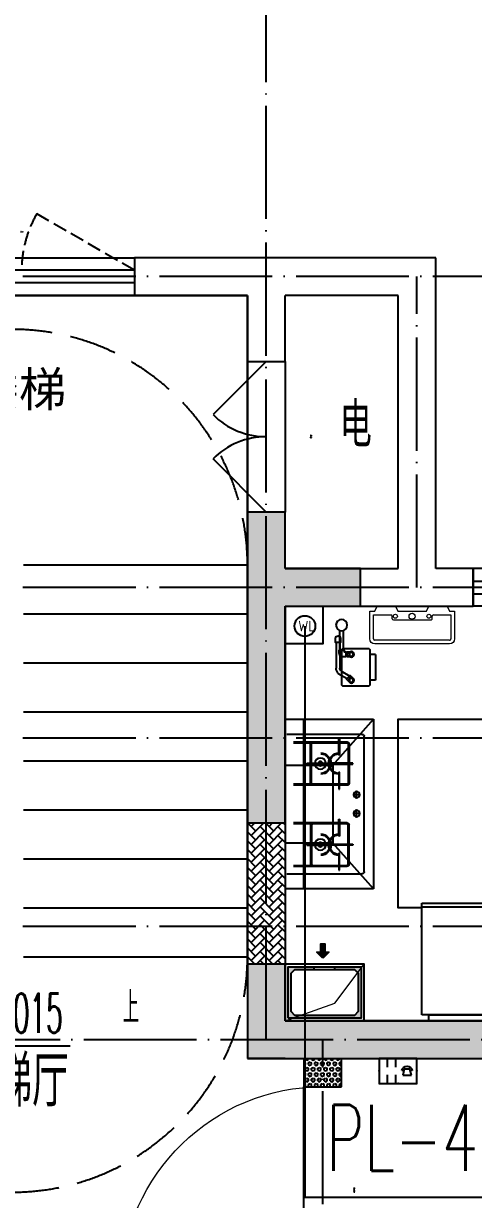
# Model space of a CAD drawing. Extents: x 27938 to 1507990, y 110129 to 923079.
# Drawn here: x 865527 to 867918, y 448683 to 454925 of the extents above; entities that cross this region are included whole.
import ezdxf
from ezdxf.enums import TextEntityAlignment as Align

# ---------------------------------------------------------------- set-up
doc = ezdxf.new("R2010")
doc.units = 0
doc.header["$LTSCALE"] = 1000
doc.header["$MEASUREMENT"] = 0
doc.linetypes.add('DASH', pattern=[0.35, 0.25, -0.1])
doc.linetypes.add('DOTE', pattern=[2.4200000000000004, 2, -0.2, 0.02, -0.2])
for name, color, linetype in [('AH-FURNITURE', 1, 'Continuous'), ('COLUMN', 9, 'Continuous'), ('DIM_ELEV', 3, 'Continuous'), ('DIM_SYMB', 3, 'Continuous'), ('DIM_餐饮排水', 31, 'Continuous'), ('DOTE', 1, 'Continuous'), ('EQUIP-安防', 3, 'Continuous'), ('IP-bath&kitchen-JOHNSON', 4, 'Continuous'), ('LVTRY', 6, 'Continuous'), ('PUB_HATCH', 8, 'Continuous'), ('PUB_TEXT', 4, 'Continuous'), ('STAIR', 2, 'Continuous'), ('VPIPE-中水', 122, 'Continuous'), ('VPIPE-餐饮排水', 41, 'P'), ('WALL', 9, 'Continuous'), ('WINDOW', 4, 'Continuous'), ('WINDOW_TEXT', 7, 'Continuous'), ('保温', 6, 'Continuous'), ('建筑-排气道', 9, 'Continuous')]:
    doc.layers.add(name, color=color, linetype=linetype)
doc.layers.add('平面-空调预留孔', color=173, linetype='Continuous', lineweight=15)
doc.layers.add('立面-洞口示意', color=152, linetype='Continuous', lineweight=13)
doc.styles.add('_TCH_DIM', font='SIMPLEX.shx', dxfattribs={"width": 0.7, "bigfont": 'GBCBIG.shx'})
doc.styles.add('_TCH_WINDOW', font='SIMPLEX.shx', dxfattribs={"width": 0.7, "height": 3.5, "bigfont": 'GBCBIG.shx'})
doc.styles.add('_TEL_DIM', font='SIMPLEX', dxfattribs={"width": 0.8, "height": 3.5, "bigfont": 'HZTXT'})
doc.styles.add('_TWT_SERIAL', font='SIMPLEX', dxfattribs={"width": 0.8, "height": 3.5, "bigfont": 'HZTXT'})
doc.styles.add('DIM_FONT', font='SIMPLEX.shx', dxfattribs={"width": 0.56})
doc.styles.get("Standard").update_dxf_attribs({"font": 'gbenor.shx', "bigfont": 'gbcbig.shx'})
doc.styles.add('黑体', font='simhei.ttf')
doc.linetypes.add('P', pattern='A,3,-0.2,["P",Standard,S=0.25,R=0,X=-0.1,Y=-0.115],-0.2', length=3.4)

# ---------------------------------------------------------------- blocks, each defined once
blk = doc.blocks.new('GDGDGDSDA')
at = {"layer": 'DOTE', "color": 0, "linetype": 'DOTE', "ltscale": 0.3}
for p, q in [((458234.8193122006, 370058.6020862635), (458234.8193122008, 376108.3318260653)), ((471334.8193115436, 374108.3318260653), (417334.819312298, 374108.3318260653)), ((459034.8193122006, 372458.3318262678), (459034.8193122008, 374108.3318260652)), ((471334.8193115436, 372458.3318262678), (417334.819312298, 372458.3318262678)), ((471334.8193115436, 371658.3318203397), (417334.819312298, 371658.3318203398)), ((471334.8193115436, 370658.3318268224), (417334.819312298, 370658.3318268225)), ((417334.819312298, 370058.602097323), (471334.8193115436, 370058.6020517343)), ((458534.8200549022, 368458.3318260834), (458534.8200551667, 370058.3318260844))]:
    blk.add_line(p, q, dxfattribs=at)
blk = doc.blocks.new('rtyg7uyhg')
at = {"layer": 'LVTRY', "color": 0}
for p, q in [((193590.3031336021, 45458.1133254503), (193590.3030643982, 45069.47696181395)), ((194234.6213208837, 45488.79502889935), (193620.9849572473, 45488.79513816872)), ((194265.3030643982, 45069.47684161765), (194265.3031336021, 45458.113205254)), ((193682.3485790417, 45406.97694542356), (193887.8216881326, 45406.97690883528)), ((193896.3984467548, 45429.87059594441), (193857.5823896687, 45326.26016876537)), ((193875.2965560293, 45316.03289288385), (193945.6178257855, 45401.45376218002)), ((193925.7802168131, 45440.40881343969), (193940.0533153456, 45432.16822680717)), ((194111.8940335871, 45406.97686893496), (194173.2576699507, 45406.97685800815)), ((193620.9848935069, 45130.84059271414), (193620.9849317512, 45345.61331998683)), ((193857.5823896687, 45326.26016876537), (193875.2965560293, 45316.03289288385)), ((194009.6212953876, 45345.61325078298), (194009.6212571432, 45130.84052351015)), ((194050.5303480524, 45130.84051622554), (194050.5303862967, 45345.61324349836)), ((194234.6212953876, 45345.61321071758), (194234.6212571432, 45130.84048344476)), ((193948.2576098526, 45069.47689807355), (193682.3485189436, 45069.47694542356)), ((194173.2576098526, 45069.47685800816), (194111.893973489, 45069.47686893508)), ((193620.9848771165, 45038.79513816872), (194234.621240753, 45038.79502889935))]:
    blk.add_line(p, q, dxfattribs=at)
for centre, radius in [((193866.4394935961, 45437.65873082454), 20.45454545454545), ((193989.1667663234, 45437.6587089707), 20.45454545454545), ((194070.9849481416, 45437.65869440146), 20.45454545454545), ((193815.3030944472, 45238.22692174855), 25.56818181818182), ((194137.4621853563, 45238.2268643822), 25.56818181818182)]:
    blk.add_circle(centre, radius, dxfattribs=at)
for centre, radius, start, end in [((193620.9849517839, 45458.11331998683), 30.68181818181818, 89.99998979807194, 179.9999897972382), ((193915.5529409315, 45422.69466753349), 20.45454545454545, 59.99998980057491, 159.4623117970261), ((194234.6213154203, 45458.11321071746), 30.68181818181818, 359.9999897972382, 89.99998979807194), ((193682.3485681149, 45345.61330905991), 61.36363636363636, 89.99998979807194, 179.9999897972382), ((193929.8260394641, 45414.45408090108), 20.45454545454545, 320.5376677968172, 59.99998980057491), ((193948.2576590239, 45345.6132617099), 61.36363636363636, 359.9999897972382, 89.99998979807194), ((194111.8940226603, 45345.61323257144), 61.36363636363636, 89.99998979807194, 179.9999897972382), ((194173.2576590239, 45345.6132216445), 61.36363636363636, 359.9999897972382, 89.99998979807194), ((193682.3485298705, 45130.84058178721), 61.36363636363636, 179.9999897972382, 269.9999897980719), ((193948.2576207797, 45130.8405344372), 61.36363636363636, 269.9999897980719, 359.9999897972382), ((194111.893984416, 45130.84050529861), 61.36363636363636, 179.9999897972382, 269.9999897980719), ((194173.2576207797, 45130.84049437181), 61.36363636363636, 269.9999897980719, 359.9999897972382), ((193620.9848825799, 45069.47695635049), 30.68181818181818, 179.9999897972382, 269.9999897980719), ((194234.6212462163, 45069.47684708112), 30.68181818181818, 269.9999897980719, 359.9999897972382)]:
    blk.add_arc(centre, radius, start, end, dxfattribs=at)
at = {"layer": 'LVTRY', "color": 0, "style": 'DIM_FONT', "width": 0.8, "flags": 9}
for tag in ['XSIZE', 'YSIZE']:
    blk.add_attdef(tag, (193927.8031388824, 45487.7665121054), '', height=0.5, rotation=89.99998979807198, dxfattribs=at)
blk = doc.blocks.new('A$C60D053AF')
at = {"layer": 'AH-FURNITURE', "color": 0}
for p, q in [((232.5000007597264, -89.99999966996256), (128.2842720070621, -89.99999966996256)), ((232.5000007597264, -109.9999996698461), (128.2842720075278, -109.9999996699626)), ((192.50000075961, -70.99998518347275), (327.5735938884318, -70.99998518347275)), ((192.50000075961, -90.99998518347275), (327.5735938884318, -90.99998518347275)), ((245.0000007597264, -129.4999851834727), (245.0000007597264, -122.4999996698461)), ((265.0000007597264, -129.4999851834727), (265.0000007597264, -122.4999996698461)), ((341.7157295121578, -96.85784955974668), (370.0190303710988, -143.1611504186876)), ((355.8578651358839, -82.71571393602062), (384.1611659948248, -129.0190147949615)), ((255.0000007597264, -280.9999851834727), (255.0000007597264, -250.9999851834727)), ((255.0000007597264, -280.9999851834727), (393.0000007597264, -280.9999851834727)), ((393.0000007597264, -280.9999851834727), (393.0000007597264, -250.9999851834727))]:
    blk.add_line(p, q, dxfattribs=at)
for points in [[(170.00000075961, -67.99998518347275, 1), (170.00000075961, -93.99998518358916), (192.50000075961, -93.99998518347275), (192.50000075961, -67.99998518347275)], [(234.0000007597264, -250.9999851834727), (414.0000007597264, -250.9999851834727, 0.4142135623730951), (424.0000007597264, -240.9999851834727), (424.0000007597264, -110.9999851834727, 0.4142135623730951), (414.0000007597264, -100.9999851834727), (234.0000007597264, -100.9999851834727, 0.4142135623730951), (224.0000007597264, -110.9999851834727), (224.0000007597264, -240.9999851834727, 0.4142135623730951)], [(268.0000007597264, -122.4999996698461), (268.0000007597264, -106.9999996698461, 0.4142135623724265), (248.0000007597264, -86.99999966984615), (232.5000007597264, -86.99999966984615), (232.50000075961, -112.9999996698461), (242.0000007597264, -112.9999996698461), (242.0000007597264, -122.4999996698461)], [(242.0000007597264, -151.9999851834727, 1), (268.0000007597264, -151.9999851834727), (268.0000007597264, -129.4999851834727), (242.0000007597264, -129.4999851834727)], [(383.8076126043452, -161.1923733388539, 1), (402.192388915224, -142.8075970279751), (386.2824863384012, -126.8976944513852), (367.8977100276388, -145.282470762264)]]:
    blk.add_lwpolyline(points, format="xyb", close=True, dxfattribs=at)
for centre, radius in [((100.0000007598428, -99.99999967066105), 30), ((255.0000007597264, -151.9999851834727), 15), ((255.0000007597264, -151.9999851834727), 10), ((393.0000007597264, -151.9999851834727), 15), ((393.0000007597264, -151.9999851834727), 10)]:
    blk.add_circle(centre, radius, dxfattribs=at)
for radius in [40, 20]:
    blk.add_arc((327.5735938884318, -110.9999851834727), radius, 45, 90, dxfattribs=at)
blk = doc.blocks.new('A-Kitchen-7')
at = {"layer": 'LVTRY', "color": 0}
for p, q in [((-518.6581278588565, 779.725278688129), (-7.244008776673581, 834.3051076843403)), ((-3.585880917788018, 810.5855355854728), (-515, 756.005706589378)), ((-29.12075551546877, 766.9560861630598), (-35.20590834700852, 806.4126680237241)), ((-7.244008776673581, 834.3051076843403), (-3.585880917788018, 810.5855355854728)), ((-515, 756.005706589378), (-518.6581278588565, 779.725278688129)), ((515, 756.005706589378), (-515, 756.005706589378)), ((-515, 756.005706589378), (-515, 40)), ((-485.6368437646597, 760.5342107040924), (-484.9384396369278, 756.005706589378)), ((-29.12075551543967, 766.9560861630598), (-112.0975807690556, 756.005706589378)), ((515, 780), (-5.820766091346741e-11, 780)), ((0, 756.005706589378), (-5.820766091346741e-11, 780)), ((515, 756.005706589378), (515, 780)), ((515, 40), (515, 756.005706589378)), ((-515, 40), (515, 40))]:
    blk.add_line(p, q, dxfattribs=at)
blk.add_lwpolyline([(-468.9430810984049, 40), (-468.9430810984049, 0), (468.9430810984049, 0), (468.9430810984632, 40)], close=True, dxfattribs=at)
blk = doc.blocks.new('*U41')
h = blk.add_hatch(color=0)
h.set_gradient(color1=(0, 0, 255), rotation=180, tint=1)
h.paths.add_polyline_path([(3.524958103184869e-15, -2.819966482547906e-15), (-6.350000000000009, -6.349999999999992), (-6.350000000000001, -2.159000000000014), (-15, -2.158999999999999), (-14.99999999999999, 2.159000000000044), (-6.349999999999993, 2.159000000000029), (-6.349999999999985, 6.350000000000009)])
at = {"color": 0, "linetype": 'Continuous'}
blk.add_lwpolyline([(3.524958103184869e-15, -2.819966482547906e-15), (-6.350000000000009, -6.349999999999992), (-6.350000000000001, -2.159000000000014), (-15, -2.158999999999999), (-14.99999999999999, 2.159000000000044), (-6.349999999999993, 2.159000000000029), (-6.349999999999985, 6.350000000000009)], close=True, dxfattribs=at)
blk = doc.blocks.new('sgrsefv')
at = {"layer": 'PUB_HATCH'}
blk.add_hatch(color=0, dxfattribs=at).paths.add_polyline_path([(1112933.294422049, 840916.328306399), (1112933.294422049, 840646.328306399), (1113073.294422049, 840646.328306399), (1113073.294422049, 840661.328306399), (1112968.294422049, 840661.328306399), (1112948.294422049, 840681.328306399), (1112948.294422049, 840881.328306399), (1112968.294422049, 840901.328306399), (1113288.294422049, 840901.328306399), (1113308.294422049, 840881.328306399), (1113308.294422049, 840681.328306399), (1113288.294422049, 840661.328306399), (1113183.294422049, 840661.328306399), (1113183.294422049, 840646.328306399), (1113323.294422049, 840646.328306399), (1113323.294422049, 840916.328306399)])
at = {"layer": 'LVTRY', "color": 0}
for p, q in [((1113073.294422049, 840661.328306399), (1113073.294422049, 840646.328306399)), ((1113183.294422049, 840661.328306399), (1113183.294422049, 840646.328306399))]:
    blk.add_line(p, q, dxfattribs=at)
for points in [[(1112918.294422049, 840931.328306399), (1113338.294422049, 840931.328306399), (1113338.294422049, 840631.328306399), (1112918.294422049, 840631.328306399)], [(1112933.294422049, 840916.328306399), (1113323.294422049, 840916.328306399), (1113323.294422049, 840646.328306399), (1112933.294422049, 840646.328306399)], [(1113288.294422049, 840661.328306399), (1112968.294422049, 840661.328306399), (1112948.294422049, 840681.328306399), (1112948.294422049, 840881.328306399), (1112968.294422049, 840901.328306399), (1113288.294422049, 840901.328306399), (1113308.294422049, 840881.328306399), (1113308.294422049, 840681.328306399), (1113288.294422049, 840661.328306399)]]:
    blk.add_lwpolyline(points, close=True, dxfattribs=at)
at = {"layer": '立面-洞口示意', "color": 0}
blk.add_lwpolyline([(1112918.294422049, 840931.328306399), (1113181.846359163, 840837.3789231421), (1113338.294422049, 840631.328306399)], dxfattribs=at)
at = {"layer": '建筑-排气道', "color": 8, "xscale": -5, "yscale": 5, "zscale": 5, "rotation": 270}
blk.add_blockref('*U41', (1113118.391369574, 840599.0160356248), dxfattribs=at)
blk = doc.blocks.new('FRSDFDGDGDRGDR')
at = {"layer": '平面-空调预留孔', "color": 0}
for p, q in [((699612.3179923807, 775043.9561356568), (699612.3179923807, 775441.1561356868)), ((699618.9179923869, 775447.756135683), (699746.3179923192, 775447.756135683)), ((699746.3179923192, 775447.756135683), (699746.3179923192, 775355.3561357355)), ((699719.9179922946, 775342.156135743), (699719.9179922946, 775142.9561356006)), ((699726.5179923008, 775348.7561357393), (699739.7179923131, 775348.7561357393)), ((699726.5179923008, 775136.3561356043), (699739.7179923131, 775136.3561356043)), ((699746.3179923192, 775129.7561356081), (699746.3179923192, 775037.3561356605)), ((699746.3179923192, 775037.3561356605), (699618.9179923869, 775037.3561356605))]:
    blk.add_line(p, q, dxfattribs=at)
blk.add_lwpolyline([(699766.1179923377, 775166.7161355871), (699792.5179923623, 775153.5161355946), (699792.5179923623, 775057.1561356493), (699766.1179923377, 775043.9561356568), (699766.1179923377, 775017.5561356718), (699618.9179923869, 775017.5561356718, -0.4142135623730951), (699592.5179923623, 775043.9561356568), (699592.5179923623, 775441.1561356868, -0.4142135623730951), (699618.9179923869, 775467.5561356718), (699766.1179923377, 775467.5561356718), (699766.1179923377, 775441.1561356868), (699792.5179923623, 775427.9561356943), (699792.5179923623, 775331.596135749), (699766.1179923377, 775318.3961357565)], format="xyb", close=True, dxfattribs=at)
for centre, radius in [((699739.7179923131, 775331.596135749), 10.55999999400228), ((699739.7179923131, 775243.1561357992), 15.83999999100342), ((699739.7179923131, 775153.5161355946), 10.55999999400228)]:
    blk.add_circle(centre, radius, dxfattribs=at)
for centre, radius, start, end in [((699618.917992382, 775441.1561356819), 6.600000001199078, 89.99999995997936, 179.9999999533093), ((699726.5179922959, 775342.1561357381), 6.600000001199078, 89.99999995997936, 179.9999999533093), ((699739.717992318, 775355.3561357405), 6.600000001206354, 269.9999999599793, 359.9999999533093), ((699726.5179922959, 775142.9561356056), 6.600000001199078, 180.0000000400206, 270.0000000533608), ((699739.717992318, 775129.7561356032), 6.600000001206354, 4.002063966804346e-08, 90.00000005336085), ((699618.917992382, 775043.9561356618), 6.600000001199078, 180.0000000400206, 270.0000000533608)]:
    blk.add_arc(centre, radius, start, end, dxfattribs=at)
blk = doc.blocks.new('GDGDRGDRGRD')
at = {"layer": 'LVTRY', "color": 0}
for p, q in [((430080.5498987493, 371515.3769317719), (429864.6097976839, 371758.3326651105)), ((430334.8192843065, 371758.3326651105), (429864.6097976839, 371758.3326651105)), ((429864.6097976839, 371758.3326651105), (429864.6097976839, 370858.3326651105)), ((430234.8192843063, 370858.3326651105), (430234.8192843063, 371758.3326651105)), ((429914.8192843065, 370948.3326651105), (429914.8192843065, 371668.3326651105)), ((429924.8192843065, 371678.3326651105), (430324.8192843065, 371678.3326651106)), ((430045.069284306, 371658.3326651107), (430045.069284306, 371568.3326651106)), ((430049.569284306, 371658.3326651107), (430045.069284306, 371658.3326651107)), ((430049.569284306, 371568.3326651106), (430049.569284306, 371658.3326651107)), ((430234.8192843063, 371668.3326651106), (430234.819284306, 370948.3326651105)), ((429994.8192843065, 371628.3326651106), (429994.8192843065, 371418.3326651106)), ((429999.8192843065, 371628.3326651106), (429999.8192843065, 371418.3326651106)), ((430289.8192843065, 371638.3326651107), (430004.8192843065, 371638.3326651106)), ((430289.8192843065, 371633.3326651107), (430004.8192843065, 371633.3326651106)), ((430194.8192843063, 371418.3326651106), (430194.8192843063, 371628.3326651107)), ((430199.8192843063, 371418.3326651106), (430199.8192843063, 371628.3326651107)), ((430045.069284306, 371568.3326651106), (430049.569284306, 371568.3326651106)), ((429974.8192843067, 371525.5826651108), (430102.3192843067, 371525.5826651108)), ((429974.8192843067, 371521.0826651108), (429974.8192843067, 371525.5826651108)), ((430102.3192843067, 371521.0826651108), (429974.8192843067, 371521.0826651108)), ((430045.069284306, 371388.3326651105), (430045.069284306, 371478.3326651106)), ((430045.069284306, 371478.3326651106), (430049.569284306, 371478.3326651106)), ((430049.569284306, 371478.3326651106), (430049.569284306, 371388.3326651105)), ((430334.8192843065, 371515.3769317719), (430080.5498987493, 371515.3769317719)), ((430080.5498987493, 371515.3769317719), (430080.5498987493, 371100.2783888946)), ((430219.819284306, 371525.5826651108), (430092.319284306, 371525.5826651108)), ((430092.319284306, 371525.5826651108), (430092.319284306, 371521.0826651108)), ((430092.319284306, 371521.0826651108), (430219.819284306, 371521.0826651108)), ((430102.3192843067, 371525.5826651108), (430102.3192843067, 371521.0826651108)), ((430219.819284306, 371521.0826651108), (430219.819284306, 371525.5826651108)), ((430234.8192843063, 371100.2783888946), (430234.8192843063, 371515.3769317719)), ((430004.8192843065, 371413.3326651106), (430289.8192843065, 371413.3326651106)), ((430004.8192843065, 371408.3326651106), (430289.8192843065, 371408.3326651106)), ((429935.4224806934, 371358.3326651105), (429974.2160879209, 371358.3326651105)), ((429954.8192843065, 371338.9358614974), (429954.8192843065, 371377.7294687249)), ((430049.569284306, 371388.3326651105), (430045.069284306, 371388.3326651105)), ((429954.8192843065, 371238.9358614974), (429954.8192843065, 371277.7294687249)), ((429935.4224806934, 371258.3326651105), (429974.2160879209, 371258.3326651105)), ((430045.069284306, 371228.3326651105), (430045.069284306, 371138.3326651105)), ((430049.569284306, 371228.3326651105), (430045.069284306, 371228.3326651105)), ((430049.569284306, 371138.3326651105), (430049.569284306, 371228.3326651105)), ((429994.8192843065, 370988.3326651105), (429994.8192843065, 371198.3326651105)), ((429999.8192843065, 370988.3326651105), (429999.8192843065, 371198.3326651105)), ((430004.8192843065, 371208.3326651105), (430289.8192843065, 371208.3326651105)), ((430004.8192843065, 371203.3326651105), (430289.8192843065, 371203.3326651105)), ((430194.8192843063, 371198.3326651105), (430194.8192843063, 370988.3326651104)), ((430199.8192843063, 371198.3326651105), (430199.8192843063, 370988.3326651104)), ((429864.6097976839, 370858.3326651105), (430080.5498987493, 371100.2783888946)), ((430102.3192843067, 371095.5826651102), (429974.8192843067, 371095.5826651102)), ((429974.8192843067, 371095.5826651102), (429974.8192843067, 371091.0826651102)), ((429974.8192843067, 371091.0826651102), (430102.3192843067, 371091.0826651102)), ((430045.069284306, 371138.3326651105), (430049.569284306, 371138.3326651105)), ((430080.5498987493, 371100.2783888946), (430334.8192843065, 371100.2783888946)), ((430092.319284306, 371091.0826651102), (430092.319284306, 371095.5826651102)), ((430092.319284306, 371095.5826651102), (430219.819284306, 371095.5826651102)), ((430219.819284306, 371091.0826651102), (430092.319284306, 371091.0826651102)), ((430102.3192843067, 371091.0826651102), (430102.3192843067, 371095.5826651102)), ((430219.819284306, 371095.5826651102), (430219.819284306, 371091.0826651102)), ((430045.069284306, 370958.3326651105), (430045.069284306, 371048.3326651105)), ((430045.069284306, 371048.3326651105), (430049.569284306, 371048.3326651105)), ((430049.569284306, 371048.3326651105), (430049.569284306, 370958.3326651105)), ((430289.8192843065, 370983.3326651104), (430004.8192843065, 370983.3326651105)), ((430289.8192843065, 370978.3326651104), (430004.8192843065, 370978.3326651105)), ((430324.8192843063, 370938.3326651105), (429924.8192843065, 370938.3326651105)), ((430049.569284306, 370958.3326651105), (430045.069284306, 370958.3326651105)), ((429864.6097976839, 370858.3326651105), (430334.8192843065, 370858.3326651105))]:
    blk.add_line(p, q, dxfattribs=at)
blk.add_lwpolyline([(429608.8200653884, 370758.3318186465), (429734.819284306, 370758.3318186465), (429734.8192843065, 371758.3324083135), (427634.8193110233, 371758.3326651104)], dxfattribs=at)
for centre, radius in [((430147.3192843065, 371523.3326651106), 29.7), ((430147.3192843065, 371523.3326651106), 11.7), ((429954.8192843065, 371358.3326651105), 16.99680361435897), ((429954.8192843065, 371258.3326651105), 16.99680361435897), ((430147.3192843065, 371093.3326651105), 29.7), ((430147.3192843065, 371093.3326651105), 11.7)]:
    blk.add_circle(centre, radius, dxfattribs=at)
for centre, radius, start, end in [((429924.8192843065, 371668.3326651105), 10, 90, 180), ((430224.8192843063, 371668.3326651106), 10, 0, 90), ((430004.8192843065, 371628.3326651106), 10, 90, 180), ((430004.8192843065, 371628.3326651106), 5, 90, 180), ((430189.8192843063, 371628.3326651107), 10, 0, 90), ((430189.8192843063, 371628.3326651107), 5, 0, 90), ((430047.3192843063, 371523.3326651106), 56.7, 2.274239184178576, 87.72576081585424), ((430047.3192843063, 371523.3326651106), 52.2, 2.470411041650347, 87.52958895835897), ((430147.3192843065, 371523.3326651106), 56.7, 92.27423918414576, 177.7257608158206), ((430147.3192843065, 371523.3326651106), 52.2, 92.47041104164106, 177.5295889583496), ((430047.3192843063, 371523.3326651106), 56.7, 272.2742391841458, 357.7257608158206), ((430047.3192843063, 371523.3326651106), 52.2, 272.4704110416411, 357.5295889583505), ((430147.3192843065, 371523.3326651106), 56.7, 182.2742391841786, 267.7257608158542), ((430147.3192843065, 371523.3326651106), 52.2, 182.4704110416495, 267.5295889583589), ((430004.8192843065, 371418.3326651106), 10, 180, 270), ((430004.8192843065, 371418.3326651106), 5, 180, 270), ((430189.8192843063, 371418.3326651106), 5, 270, 0), ((430189.8192843063, 371418.3326651106), 10, 270, 0), ((430004.8192843065, 371198.3326651105), 10, 90, 180), ((430004.8192843065, 371198.3326651105), 5, 90, 180), ((430189.8192843063, 371198.3326651105), 10, 0, 90), ((430189.8192843063, 371198.3326651105), 5, 0, 90), ((430047.3192843063, 371093.3326651105), 56.7, 2.274239184178576, 87.72576081585424), ((430047.3192843063, 371093.3326651105), 52.2, 2.470411041650347, 87.52958895835897), ((430047.3192843063, 371093.3326651105), 56.7, 272.2742391841458, 357.7257608158206), ((430047.3192843063, 371093.3326651105), 52.2, 272.4704110416411, 357.5295889583505), ((430147.3192843065, 371093.3326651105), 56.7, 92.27423918414576, 177.7257608158206), ((430147.3192843065, 371093.3326651105), 56.7, 182.2742391841786, 267.7257608158542), ((430147.3192843065, 371093.3326651105), 52.2, 92.47041104164106, 177.5295889583496), ((430147.3192843065, 371093.3326651105), 52.2, 182.4704110416495, 267.5295889583589), ((430004.8192843065, 370988.3326651105), 10, 180, 270), ((430004.8192843065, 370988.3326651105), 5, 180, 270), ((430189.8192843063, 370988.3326651104), 5, 270, 0), ((430189.8192843063, 370988.3326651104), 10, 270, 0), ((429924.8192843065, 370948.3326651105), 10, 180, 270), ((430224.819284306, 370948.3326651105), 10, 270, 0)]:
    blk.add_arc(centre, radius, start, end, dxfattribs=at)
at = {"color": 8, "xscale": -1, "rotation": 270}
blk.add_blockref('FRSDFDGDGDRGDR', (-345582.7355588751, -327434.1861710575), dxfattribs=at)
at = {"color": 8}
for name, p, rotation in [('A$C60D053AF', (430134.8190180612, 372358.3312170932), 270), ('sgrsefv', (1543253.11384424, 1211089.928272285), 180)]:
    blk.add_blockref(name, p, dxfattribs=dict(at, rotation=rotation))
at = {"color": 8, "xscale": -1}
blk.add_blockref('rtyg7uyhg', (622599.6224451121, 326769.5373516738), dxfattribs=at)
at = {"layer": 'LVTRY', "color": 8, "extrusion": (0, 0, -1), "xscale": -0.7999999999883585, "yscale": 0.7999999999883585, "zscale": -0.7999999999883585}
blk.add_blockref('A-Kitchen-7', (-429196.8200653944, 370158.6015610829), dxfattribs=at)
blk = doc.blocks.new('GFDGFSDFGD')
at = {"layer": 'PUB_HATCH'}
for points in [[(459616.6248536643, 374623.7242225614), (460016.6248529807, 374623.7242225614), (460016.6248529807, 374823.7242225614), (459616.6248529807, 374823.7242225614), (459616.6248533645, 375123.7248241485), (459416.6248537279, 375123.7248241486), (459416.6248539787, 373473.7248243818), (459616.6248536407, 373473.7248243819)], [(461416.8400053843, 372423.1719372816), (461216.6233545418, 372423.9946691427), (459616.624696587, 372423.9929713549), (459616.6249342076, 372723.9945463392), (459416.6253290299, 372723.9945991393), (459416.627742683, 372223.9953519432), (461416.6239636303, 372223.9949703271)]]:
    blk.add_hatch(color=0, dxfattribs=at).paths.add_polyline_path(points)
at = {"layer": 'COLUMN', "color": 0}
for p, q in [((459616.6248533645, 375123.7248241485), (459416.6248537279, 375123.7248241486)), ((459416.6248537279, 375123.7248241486), (459416.6248539787, 373473.7248243818)), ((459616.6248529807, 374823.7242225614), (459616.6248533645, 375123.7248241485)), ((460016.6248529807, 374823.7242225614), (459616.6248529807, 374823.7242225614)), ((460016.6248529807, 374623.7242225614), (460016.6248529807, 374823.7242225614)), ((459616.6248536643, 374623.7242225614), (460016.6248529807, 374623.7242225614)), ((459616.6248536407, 373473.7248243819), (459616.6248536643, 374623.7242225614)), ((459416.6248539787, 373473.7248243818), (459616.6248536407, 373473.7248243819)), ((459616.6249342076, 372723.9945463392), (459416.6253290299, 372723.9945991393)), ((459416.6253290299, 372723.9945991393), (459416.627742683, 372223.9953519432)), ((459616.624696587, 372423.9929713549), (459616.6249342076, 372723.9945463392)), ((461216.6233545418, 372423.9946691427), (459616.624696587, 372423.9929713549)), ((459416.627742683, 372223.9953519432), (461416.6239636303, 372223.9949703271))]:
    blk.add_line(p, q, dxfattribs=at)
blk = doc.blocks.new('GDFGDGRD')
at = {"layer": '保温', "linetype": 'ByBlock', "ltscale": 10}
h = blk.add_hatch(dxfattribs=at)
h.set_pattern_fill('AR-HBONE', color=251, scale=55)
h.set_pattern_definition([(45, (0, 0), (0, 47.41575231924514), [100.584, -33.528]), (135, (23.70786, 23.70786), (3.05311331771918e-15, 47.41575231924513), [100.584, -33.528])])
h.paths.add_polyline_path([(431616.5779368667, 372723.9109038315), (431816.5779205575, 372723.9109038315), (431816.6776084994, 373473.7241241197), (431616.6776248086, 373473.7243207647)])
at = {"layer": '保温', "linetype": 'Continuous', "ltscale": 10}
h = blk.add_hatch(dxfattribs=at)
h.set_pattern_fill('HEX', color=251, scale=10, angle=90, style=0)
h.set_pattern_definition([(90, (0, 0), (-16.49778, 1.010197673501861e-15), [9.525, -19.05]), (210, (0, 0), (8.248889999999996, -14.28749658604684), [9.525, -19.05]), (150, (5.83238038093927e-16, 9.525), (-8.248890000000003, -14.28749658604684), [9.525, -19.05])])
h.paths.add_polyline_path([(431316.5779580405, 372073.7248388497), (431516.5779417312, 372073.7248388497), (431516.6768560584, 372223.7247332454), (431316.6768723676, 372223.7249298903)])
blk = doc.blocks.new('$equip$00002628')
at = {"linetype": 'Continuous'}
for p, q in [((-0.624999999998181, 0.4150000000045111), (0.625000000001819, 0.4150000000045111)), ((-0.624999999998181, -0.4150000000045111), (-0.624999999998181, 0.4150000000045111)), ((0.07074779736467462, 0.1292446097322681), (0.07074779736467462, 0.4150000000045111)), ((0.3500291924156045, 0.1292446097322681), (0.3500291924156045, 0.4150000000045111)), ((0.625000000001819, 0.4150000000045111), (0.625000000001819, -0.4150000000045111)), ((-0.4717313354612998, 0.009603462141967611), (-0.4090194958534994, 0.009603462141967611)), ((-0.4457289298279647, -0.1375965378647379), (-0.3945289298262651, 0.05760346212991863)), ((-0.3945289298262651, 0.05760346212991863), (-0.3945289298262651, 0.05760346212991863)), ((-0.3945289298262651, 0.05760346212991863), (-0.2057289298081741, 0.05760346212991863)), ((-0.2057289298081741, 0.05760346212991863), (-0.1545289298064745, -0.1375965378647379)), ((-0.1912383637663879, 0.009603462141967611), (-0.1285265242022433, 0.009603462141967611)), ((-0.1545289298064745, -0.1375965378647379), (-0.4457289298279647, -0.1375965378647379)), ((0.07074779736467462, -0.4150000000045111), (0.07074779736467462, -0.1292446097468201)), ((0.3500291924156045, -0.4150000000045111), (0.3500291924156045, -0.1292446097468201)), ((0.625000000001819, -0.4150000000045111), (-0.624999999998181, -0.4150000000045111))]:
    blk.add_line(p, q, dxfattribs=at)
at = {"const_width": 0.05}
blk.add_lwpolyline([(-0.624999999998181, 0.4150000000045111), (0.625000000001819, 0.4150000000045111), (0.625000000001819, -0.4150000000045111), (-0.624999999998181, -0.4150000000045111), (-0.624999999998181, 0.4150000000045111), (0.625000000001819, 0.4150000000045111)], dxfattribs=at)
at = {"linetype": 'Continuous'}
blk.add_arc((-0.3001289298244956, -0.01143547351603047), 0.1728873113639825, 6.989740462788838, 173.0102595372112, dxfattribs=at)
for p in [(1.818989403545856e-12, 0.4150000000045111), (-0.624999999998181, 0), (0.625000000001819, -3.637978807091713e-12), (1.818989403545856e-12, -0.4150000000045111)]:
    blk.add_point(p)
at = {"color": 7, "style": '_TEL_DIM', "flags": 1}
blk.add_attdef('A', text='', height=2.5e-05, dxfattribs=at).set_placement((1.818989403545856e-12, 0), align=Align.MIDDLE_CENTER)
blk = doc.blocks.new('GHFHFHTFHCSDCS')
at = {"layer": 'EQUIP-安防', "xscale": -160, "yscale": 160, "zscale": 160}
blk.add_blockref('$equip$00002628', (460216.5779490121, 372157.3248316622), dxfattribs=at)
blk = doc.blocks.new('$WINLIB2D$00000001')
at = {"color": 0}
for points in [[(-0.4999999999999964, 0.5000000000000142), (-0.4999999999999964, -0.4999999999999858)], [(-0.4999999999999964, 0.5000000000000142), (0.5000000000000036, 0.5000000000000142)], [(0.5000000000000036, -0.4999999999999858), (0.5000000000000036, 0.5000000000000142)], [(0.5000000000000036, 0.1666666666666714), (-0.4999999999999964, 0.1666666666666714)], [(0.5000000000000036, -0.1666666666666572), (-0.4999999999999964, -0.1666666666666572)], [(-0.4999999999999964, -0.4999999999999858), (0.5000000000000036, -0.4999999999999858)]]:
    blk.add_lwpolyline(points, dxfattribs=at)
blk = doc.blocks.new('$DorLib2D$00000116')
at = {"color": 0}
for p, q in [((-0.4999999999999929, 7.105427357601002e-15), (-0.146446609406766, 0.353553390593234)), ((0.5000000000000071, 7.105427357601002e-15), (0.1464466094067731, 0.353553390593234))]:
    blk.add_line(p, q, dxfattribs=at)
for centre, radius, start, end in [((-0.4999999999984652, 4.831690603168681e-13), 0.4999999999984674, 0, 45), ((0.4999999999977511, 9.059419880941277e-13), 0.4999999999976598, 135, 180)]:
    blk.add_arc(centre, radius, start, end, dxfattribs=at)
blk = doc.blocks.new('$DorLib2D$00000001')
at = {"color": 0}
for p, q in [((0.45, 0.9750000000000001), (0.5000000000000002, 0.9750000000000001)), ((0.45, 0), (0.45, 0.9750000000000001)), ((0.5, 0), (0.5, 0.9750000000000001)), ((0.5, 0), (0.45, 0))]:
    blk.add_line(p, q, dxfattribs=at)
at = {"color": 0, "lineweight": 13}
blk.add_arc((0.475, 0), 0.975, 91.4692835813538, 180, dxfattribs=at)

msp = doc.modelspace()

# ---------------------------------------------------------------- linework, layer by layer
at = {"layer": 'DIM_ELEV', "color": 8}
msp.add_line((864843.698457774, 449498.1826080666), (865774.5871192901, 449498.1826080666), dxfattribs=at)
at = {"layer": 'DIM_SYMB', "color": 8}
msp.add_lwpolyline([(866091.5787047002, 449842.086569679, 0, 0, 0), (866091.5787047002, 452767.086569679, 0, 0, 0), (864741.5787047002, 452767.086569679, 0, 0, 0), (864741.5787047002, 451532.086569679, 0, 40.00000000000001, 0), (864741.5787047002, 451682.086569679, 0, 0, 0)], format="xyseb", dxfattribs=at)
at = {"layer": 'DIM_餐饮排水'}
for p, q in [((867021.7723154249, 451727.0871665879), (867021.7723154249, 448694.949)), ((867021.7723154249, 448694.949), (868047.9221777744, 448694.949))]:
    msp.add_line(p, q, dxfattribs=at)
at = {"layer": 'IP-bath&kitchen-JOHNSON', "color": 8}
msp.add_lwpolyline([(867116.579012278, 451832.0881809328), (867116.5790122721, 451632.0881808564), (866916.5790122637, 451632.0881808564)], dxfattribs=at)
at = {"layer": 'STAIR', "color": 8}
for p, q in [((866716.5787047002, 453482.086569679), (864116.5787047002, 453482.086569679)), ((866716.5787047002, 452052.086569679), (866716.5787047002, 453482.086569679)), ((865526.5787046836, 452052.0865696777), (866716.5787047002, 452052.086569679)), ((865526.5787046835, 452052.0865696834), (866716.5787047002, 452052.086569679)), ((866716.5787047002, 449972.086569679), (866716.5787047002, 452052.086569679)), ((865526.5787046836, 451792.0865696777), (866716.5787047002, 451792.086569679)), ((865526.5787046836, 451532.0865696777), (866716.5787047002, 451532.086569679)), ((865526.5787046836, 451272.0865696778), (866716.5787047002, 451272.086569679)), ((865526.5787046836, 451012.0865696778), (866716.5787047002, 451012.086569679)), ((865526.5787046836, 450752.0865696778), (866716.5787047002, 450752.086569679)), ((865526.5787046836, 450492.0865696777), (866716.5787047002, 450492.086569679)), ((865526.5787046836, 450232.0865696777), (866716.5787047002, 450232.086569679)), ((865526.5787046836, 449972.0865696777), (866716.5787047002, 449972.086569679))]:
    msp.add_line(p, q, dxfattribs=at)
at = {"layer": 'STAIR', "color": 8, "linetype": 'DASH'}
for points in [[(864116.5787046779, 452052.0865696714, -0.4142135623699036), (865366.5787046779, 453302.0865696578), (865466.5787046899, 453302.0865696578, -0.4142135623699035), (866716.5787046899, 452052.0865696714)], [(864116.5787067037, 449972.0920447961, 0.4142135623699036), (865366.5787067037, 448722.0920448097), (865466.5787067157, 448722.0920448097, 0.4142135623699035), (866716.5787067157, 449972.0920447961)]]:
    msp.add_lwpolyline(points, format="xyb", dxfattribs=at)
at = {"layer": 'VPIPE-中水', "color": 8, "linetype": 'Continuous'}
msp.add_circle((867021.7723395141, 451727.0881826483), 55, dxfattribs=at)
at = {"layer": 'VPIPE-餐饮排水'}
msp.add_circle((867021.7723154249, 451727.0871665879), 55, dxfattribs=at)
at = {"layer": 'WALL', "color": 8}
for p, q in [((866816.5787046967, 453682.086569807), (866116.57870018, 453682.0865697971)), ((866116.57870018, 453682.0865697971), (866116.57870018, 453482.0865698124)), ((867716.5776924741, 453682.0865698166), (866816.5787069654, 453682.086569807)), ((867716.5776937818, 452032.086569873), (867716.5776924741, 453682.0865698166)), ((866116.57870018, 453482.0865698124), (866716.5787222602, 453482.086569806)), ((866716.5787222602, 453482.086569806), (866716.5787837583, 453132.0874696841)), ((867516.5776926113, 453482.0865698117), (866916.5787222846, 453482.0865698117)), ((866916.578783775, 453132.0875048348), (866916.5787222846, 453482.0865698117)), ((867516.5776937604, 452032.0865699401), (867516.5776926113, 453482.0865698117)), ((866716.5787837583, 453132.0874696841), (866916.578783775, 453132.0875048348)), ((866916.5789243778, 452332.0875049111), (866716.5789243674, 452332.0874697603)), ((866716.5789243674, 452332.0874697603), (866716.5789946902, 451932.0865524343)), ((866916.5789771274, 452032.0865700408), (866916.5789243778, 452332.0875049111)), ((866916.5789771274, 452032.0865700408), (867516.5776937604, 452032.0865699401)), ((867916.5777001678, 452032.0865698858), (867716.5776937818, 452032.086569873)), ((867916.5777001806, 451832.0865698798), (867916.5777001678, 452032.0865698858)), ((866716.5789946902, 451932.0865524343), (866716.5794164513, 449532.3568100663)), ((866916.5790122572, 451832.0865699619), (867616.5776956443, 451832.0865698751)), ((866916.5790122572, 451832.0865699619), (866916.5793988835, 449632.2667817692)), ((867616.5787027586, 451832.0865698751), (867916.5777001806, 451832.0865698798)), ((866916.5793988835, 449632.2667817692), (867116.66955015, 449632.086529249)), ((867116.5794644699, 449632.0865698261), (868516.5779583472, 449632.0865699127)), ((866716.5794164513, 449532.3568100663), (866716.5794340266, 449432.3570535936)), ((866916.5794340266, 449432.3570887443), (866716.5794340266, 449432.3570535936)), ((866916.5794340951, 449432.2667005649), (866916.5794340266, 449432.3570887443)), ((866916.5794340951, 449432.2667005649), (867016.5794644589, 449432.1766148278)), ((867016.5794644589, 449432.1766148278), (867016.579464438, 449282.0865771022)), ((867216.5794644442, 449282.0865770691), (867216.5794644555, 449432.0865698565)), ((867216.5794644555, 449432.0865698565), (868716.5779583951, 449432.086569961)), ((867016.579464438, 449282.0865771022), (867216.5794644442, 449282.0865770691))]:
    msp.add_line(p, q, dxfattribs=at)
at = {"layer": 'WINDOW', "color": 8}
for p, q in [((866716.5787837857, 453132.087469729), (866716.5789243886, 452332.087469729)), ((866916.5787837857, 453132.0875048797), (866916.5789243886, 452332.0875048797)), ((867016.5794642533, 448182.0865771392), (867016.5794644351, 449282.0865771392))]:
    msp.add_line(p, q, dxfattribs=at)
at = {"layer": 'WINDOW', "color": 8, "linetype": 'DASH', "ltscale": 0.3}
msp.add_lwpolyline([(866116.5787001684, 453615.4199031403), (865596.963268468, 453915.4200973061, 0.1316523369510079), (865516.578700218, 453615.4204254938)], format="xyb", dxfattribs=at)

# ---------------------------------------------------------------- block references
at = {"color": 8}
for name, p in [('GFDGFSDFGD', (407300.0000036058, 77208.36173829593)), ('GHFHFHTFHCSDCS', (407300, 77208.36173827358))]:
    msp.add_blockref(name, p, dxfattribs=at)
at = {"color": 8, "xscale": -1}
for name, p in [('GDGDRGDRGRD', (1297251.398028325, 79473.75474374183)), ('GDFGDGRD', (1298533.157405039, 77208.36173838918))]:
    msp.add_blockref(name, p, dxfattribs=at)
at = {"layer": 'DOTE', "color": 169}
msp.add_blockref('GDGDGDSDA', (408581.7593905515, 79473.75474374183), dxfattribs=at)
at = {"layer": 'WINDOW', "color": 8}
ref = msp.add_blockref('$WINLIB2D$00000001', (865516.5787001686, 453582.086569807), dxfattribs=dict(at, xscale=1200, yscale=-200, zscale=1200))
ref.add_attrib('A', 'C1214', (865512.1787001684, 453817.461569807), dxfattribs={"layer": 'WINDOW_TEXT', "color": 8, "ltscale": 0.5, "height": 4.25, "style": '_TCH_WINDOW', "width": 0.4941176470588236})
ref = msp.add_blockref('$DorLib2D$00000116', (866816.5788540872, 452732.0874873044), dxfattribs=dict(at, xscale=-800, yscale=-800, zscale=-800, rotation=270.0000100699408))
ref.add_attrib('A', 'BFM0818', (867056.2037067446, 452725.4374876697), dxfattribs={"layer": 'WINDOW_TEXT', "color": 8, "ltscale": 0.5, "height": 4.25, "rotation": 90.00001006994081, "style": '_TCH_WINDOW', "width": 0.4941176470588236})
ref = msp.add_blockref('$WINLIB2D$00000001', (868516.5777001819, 451932.0865699328), dxfattribs=dict(at, xscale=-1200, yscale=-200, zscale=-1200, rotation=3.668558618752198e-09))
ref.add_attrib('A', 'C1214', (868475.3416406058, 452167.4610477114), dxfattribs={"layer": 'WINDOW_TEXT', "color": 8, "ltscale": 0.5, "height": 4.25, "rotation": 3.668558618752198e-09, "style": '_TCH_WINDOW', "width": 0.4941176470588236})
ref = msp.add_blockref('$DorLib2D$00000001', (867116.5794643442, 448732.0865771226), dxfattribs=dict(at, xscale=-1100, yscale=1100, zscale=-1100, rotation=89.99999999052845))
ref.add_attrib('A', 'YFDM1122', (867287.3730283235, 448721.6565770737), dxfattribs={"layer": 'WINDOW_TEXT', "color": 8, "ltscale": 0.5, "height": 5.95, "rotation": 89.99999999052845, "style": '_TCH_WINDOW', "width": 0.4941176470588236})

# ---------------------------------------------------------------- texts
at = {"layer": 'DIM_ELEV', "color": 8, "style": '_TCH_DIM', "width": 0.4941176470588236}
msp.add_text('H-0.015', height=208.25, dxfattribs=at).set_placement((865126.3871192901, 449568.2526080666))
at = {"layer": 'DIM_SYMB', "color": 7, "style": '_TCH_DIM', "width": 0.7}
msp.add_text('上', height=168.7943262411347, dxfattribs=at).set_placement((866055.0893429981, 449617.036569679))
at = {"layer": 'DIM_餐饮排水', "color": 7, "style": '_TWT_SERIAL', "width": 0.6400000000000001}
msp.add_text('PL-4', height=350, dxfattribs=at).set_placement((867135.2555111077, 448834.949))
at = {"layer": 'PUB_TEXT', "color": 8, "style": '黑体'}
msp.add_text('楼梯', height=184.0084388185654, dxfattribs=at).set_placement((865251.2673920046, 452892.1552074768))
at = {"layer": 'PUB_TEXT', "color": 8}
for s, height, p in [('电', 236.3120567375886, (867206.9752183172, 452676.8494918669)), ('WL', 56.00000000000001, (866986.7723395141, 451699.0881826482)), ('候梯厅', 270.0709219858156, (865182.8493209262, 449176.50623655))]:
    msp.add_text(s, height=height, dxfattribs=at).set_placement(p)

doc.saveas('drawing.dxf')
